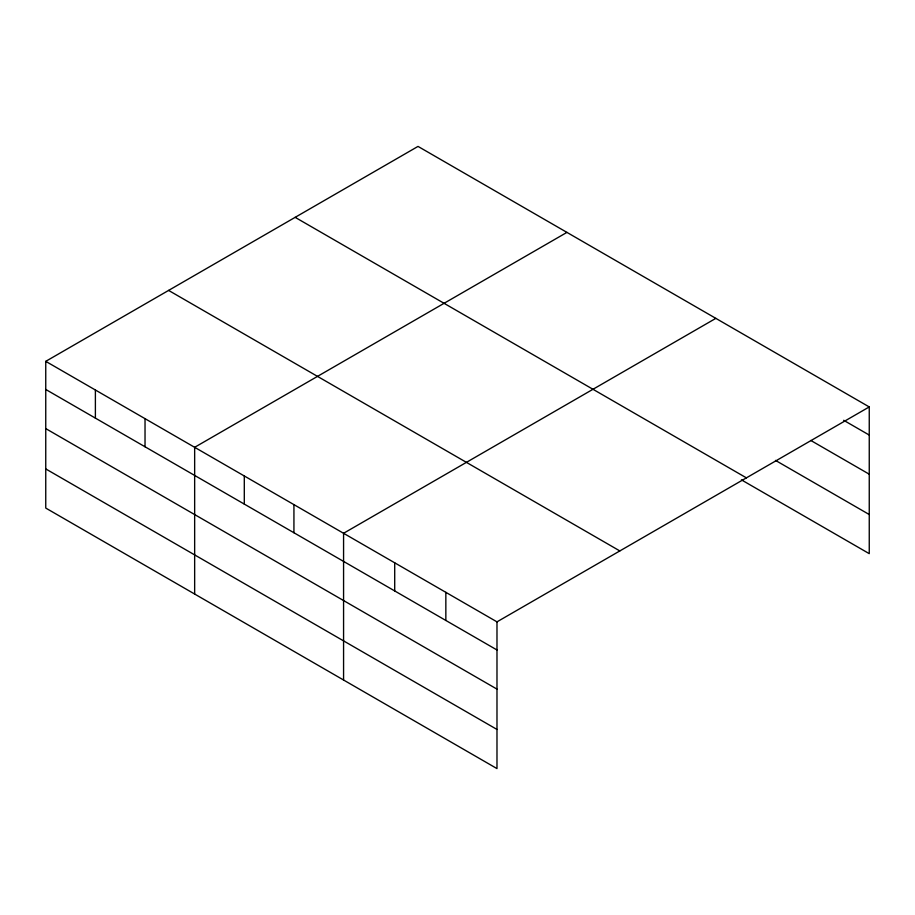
<?xml version="1.0" encoding="UTF-8"?>
<svg xmlns="http://www.w3.org/2000/svg" width="915" height="915" viewBox="0 0 915 915"><rect width="100%" height="100%" fill="white"/><g stroke="black" fill="none" stroke-linecap="round" stroke-linejoin="round"><path stroke-width="1.37" d="M45.75 361.345L496.982 621.857L496.982 768.589L45.75 508.065L45.75 361.345L418.018 146.411L869.25 406.935L869.25 553.655L741.402 479.849M566.923 232.387L194.655 447.309L194.655 594.041M715.827 318.363L343.571 533.285L343.571 680.005M496.982 621.857L869.25 406.935M843.676 420.294L869.25 435.06M810.804 440.458L869.25 474.199M775.497 460.394L869.25 514.527M295.168 217.347L746.4 477.859M168.6 290.41L619.832 550.933M45.75 389.458L496.982 649.982M45.75 428.597L496.982 689.121M45.75 468.926L496.982 729.449M445.845 592.337L445.845 620.462M394.708 562.805L394.708 590.93M293.932 504.623L293.932 532.747M244.294 475.972L244.294 504.096M145.028 418.658L145.028 446.783M95.389 389.996L95.389 418.121"/></g></svg>
